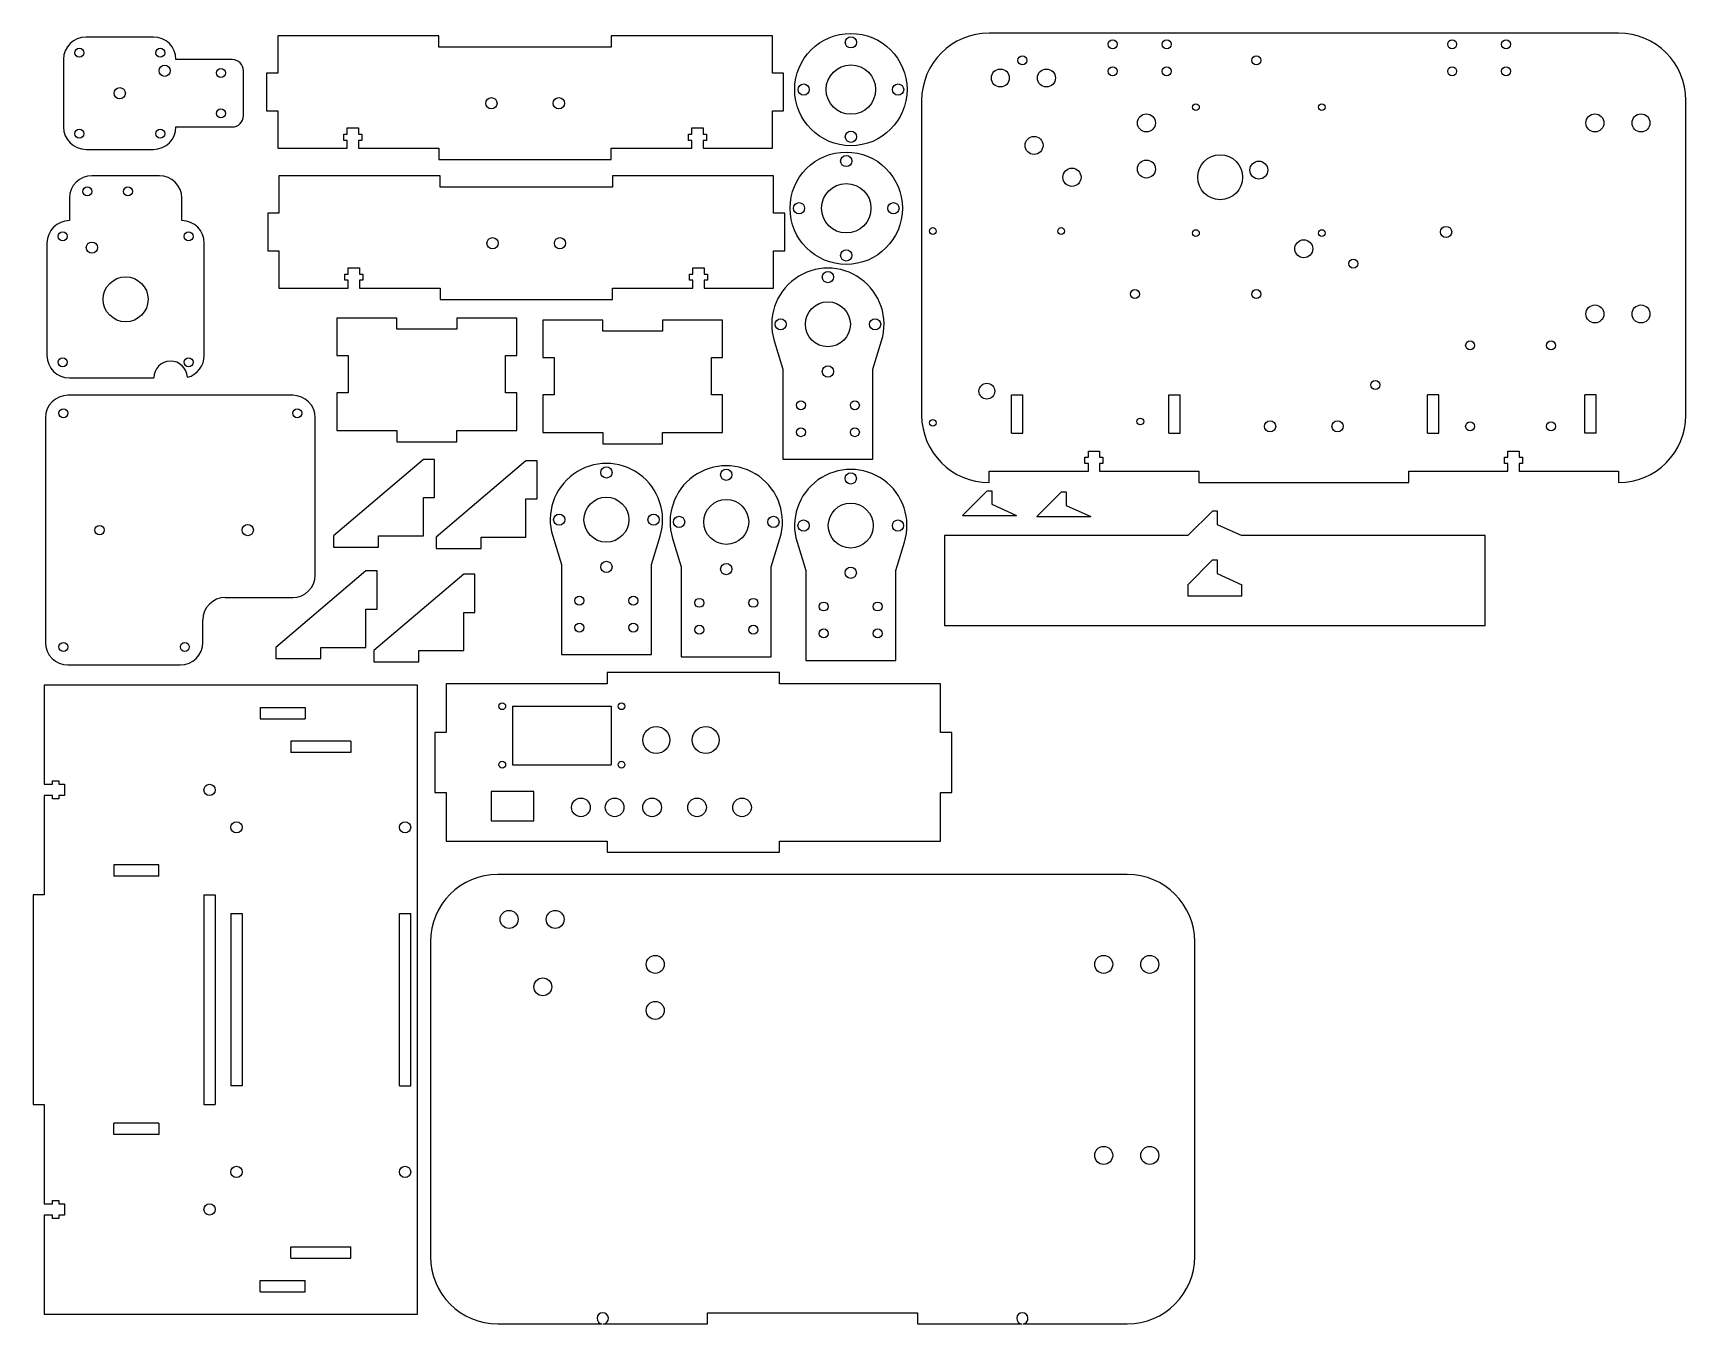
# Model space of a CAD drawing. Header units: millimetres. Extents: x 10 to 745, y 4 to 578.
import ezdxf

# ---------------------------------------------------------------- set-up
doc = ezdxf.new("R2010")
doc.units = ezdxf.units.MM

msp = doc.modelspace()

# ---------------------------------------------------------------- linework, layer by layer
at = {"color": 7, "linetype": 'Continuous'}
for p, q in [((63.5, 576.45), (33.5, 576.45)), ((190.49, 576.97), (118.83, 576.97)), ((118.83, 576.97), (118.83, 560.3)), ((190.49, 571.97), (190.49, 576.97)), ((338.83, 576.97), (267.16, 576.97)), ((267.16, 576.97), (267.16, 571.97)), ((338.83, 560.3), (338.83, 576.97)), ((715.23, 578.22), (435.23, 578.22)), ((23.5, 566.45), (23.5, 536.45)), ((98.5, 566.45), (73.5, 566.45)), ((267.16, 571.97), (190.49, 571.97)), ((103.5, 541.45), (103.5, 561.45)), ((118.83, 560.3), (113.83, 560.3)), ((113.83, 560.3), (113.83, 543.63)), ((343.83, 560.3), (338.83, 560.3)), ((343.83, 543.63), (343.83, 560.3)), ((405.23, 548.22), (405.23, 408.22)), ((745.23, 408.22), (745.23, 548.22)), ((113.83, 543.63), (118.83, 543.63)), ((118.83, 543.63), (118.83, 526.97)), ((338.83, 526.97), (338.83, 543.63)), ((338.83, 543.63), (343.83, 543.63)), ((73.5, 536.45), (98.5, 536.45)), ((148.16, 530.47), (148.16, 533.27)), ((148.16, 533.27), (149.66, 533.27)), ((149.66, 530.47), (148.16, 530.47)), ((149.66, 533.27), (149.66, 535.97)), ((149.66, 535.97), (154.66, 535.97)), ((149.66, 526.97), (149.66, 530.47)), ((154.66, 535.97), (154.66, 533.27)), ((154.66, 533.27), (156.16, 533.27)), ((156.16, 530.47), (154.66, 530.47)), ((154.66, 530.47), (154.66, 526.97)), ((156.16, 533.27), (156.16, 530.47)), ((301.49, 530.47), (301.49, 533.27)), ((301.49, 533.27), (302.99, 533.27)), ((302.99, 530.47), (301.49, 530.47)), ((302.99, 533.27), (302.99, 535.97)), ((302.99, 535.97), (307.99, 535.97)), ((302.99, 526.97), (302.99, 530.47)), ((307.99, 535.97), (307.99, 533.27)), ((307.99, 533.27), (309.49, 533.27)), ((309.49, 530.47), (307.99, 530.47)), ((307.99, 530.47), (307.99, 526.97)), ((309.49, 533.27), (309.49, 530.47)), ((33.5, 526.45), (63.5, 526.45)), ((118.83, 526.97), (149.66, 526.97)), ((154.66, 526.97), (190.49, 526.97)), ((190.49, 526.97), (190.49, 521.97)), ((267.16, 521.97), (267.16, 526.97)), ((267.16, 526.97), (302.99, 526.97)), ((307.99, 526.97), (338.83, 526.97)), ((66.12, 514.74), (36.12, 514.74)), ((190.49, 521.97), (267.16, 521.97)), ((191.01, 514.69), (119.34, 514.69)), ((119.34, 514.69), (119.34, 498.03)), ((191.01, 509.69), (191.01, 514.69)), ((267.67, 509.69), (191.01, 509.69)), ((339.34, 514.69), (267.67, 514.69)), ((267.67, 514.69), (267.67, 509.69)), ((339.34, 498.03), (339.34, 514.69)), ((26.12, 504.74), (26.12, 494.74)), ((76.12, 494.74), (76.12, 504.74)), ((119.34, 498.03), (114.34, 498.03)), ((114.34, 498.03), (114.34, 481.36)), ((344.34, 498.03), (339.34, 498.03)), ((344.34, 481.36), (344.34, 498.03)), ((16.12, 484.74), (16.12, 434.74)), ((86.12, 434.74), (86.12, 484.74)), ((114.34, 481.36), (119.34, 481.36)), ((119.34, 481.36), (119.34, 464.69)), ((339.34, 464.69), (339.34, 481.36)), ((339.34, 481.36), (344.34, 481.36)), ((148.67, 468.19), (148.67, 470.99)), ((148.67, 470.99), (150.17, 470.99)), ((150.17, 470.99), (150.17, 473.69)), ((150.17, 473.69), (155.17, 473.69)), ((155.17, 473.69), (155.17, 470.99)), ((155.17, 470.99), (156.67, 470.99)), ((156.67, 470.99), (156.67, 468.19)), ((302.01, 468.19), (302.01, 470.99)), ((302.01, 470.99), (303.51, 470.99)), ((303.51, 470.99), (303.51, 473.69)), ((303.51, 473.69), (308.51, 473.69)), ((308.51, 473.69), (308.51, 470.99)), ((308.51, 470.99), (310.01, 470.99)), ((310.01, 470.99), (310.01, 468.19)), ((119.34, 464.69), (150.17, 464.69)), ((150.17, 468.19), (148.67, 468.19)), ((150.17, 464.69), (150.17, 468.19)), ((156.67, 468.19), (155.17, 468.19)), ((155.17, 468.19), (155.17, 464.69)), ((155.17, 464.69), (191.01, 464.69)), ((191.01, 464.69), (191.01, 459.69)), ((267.67, 459.69), (267.67, 464.69)), ((267.67, 464.69), (303.51, 464.69)), ((303.51, 468.19), (302.01, 468.19)), ((303.51, 464.69), (303.51, 468.19)), ((310.01, 468.19), (308.51, 468.19)), ((308.51, 468.19), (308.51, 464.69)), ((308.51, 464.69), (339.34, 464.69)), ((191.01, 459.69), (267.67, 459.69)), ((171.75, 451.39), (145.08, 451.39)), ((145.08, 451.39), (145.08, 434.72)), ((171.75, 446.39), (171.75, 451.39)), ((198.41, 451.39), (198.41, 446.39)), ((225.08, 451.39), (198.41, 451.39)), ((225.08, 434.72), (225.08, 451.39)), ((263.36, 450.51), (236.69, 450.51)), ((236.69, 450.51), (236.69, 433.84)), ((263.36, 445.51), (263.36, 450.51)), ((290.02, 450.51), (290.02, 445.51)), ((316.69, 450.51), (290.02, 450.51)), ((316.69, 433.84), (316.69, 450.51)), ((198.41, 446.39), (171.75, 446.39)), ((290.02, 445.51), (263.36, 445.51)), ((339.62, 441.26), (343.51, 428.62)), ((383.51, 428.62), (387.4, 441.26)), ((145.08, 434.72), (150.08, 434.72)), ((150.08, 434.72), (150.08, 418.06)), ((220.08, 418.06), (220.08, 434.72)), ((220.08, 434.72), (225.08, 434.72)), ((236.69, 433.84), (241.69, 433.84)), ((241.69, 433.84), (241.69, 417.17)), ((311.69, 417.17), (311.69, 433.84)), ((311.69, 433.84), (316.69, 433.84)), ((343.51, 428.62), (343.51, 388.62)), ((383.51, 388.62), (383.51, 428.62)), ((26.12, 424.74), (63.62, 424.74)), ((125.46, 417.06), (25.46, 417.06)), ((150.08, 418.06), (145.08, 418.06)), ((145.08, 418.06), (145.08, 401.39)), ((225.08, 418.06), (220.08, 418.06)), ((225.08, 401.39), (225.08, 418.06)), ((241.69, 417.17), (236.69, 417.17)), ((236.69, 417.17), (236.69, 400.51)), ((316.69, 417.17), (311.69, 417.17)), ((316.69, 400.51), (316.69, 417.17)), ((445.23, 417.22), (450.23, 417.22)), ((445.23, 400.22), (445.23, 417.22)), ((450.23, 400.22), (450.23, 417.22)), ((515.23, 417.22), (520.23, 417.22)), ((515.23, 400.22), (515.23, 417.22)), ((520.23, 400.22), (520.23, 417.22)), ((635.23, 417.22), (630.23, 417.22)), ((630.23, 400.22), (630.23, 417.22)), ((635.23, 400.22), (635.23, 417.22)), ((705.23, 417.22), (700.23, 417.22)), ((700.23, 400.22), (700.23, 417.22)), ((705.23, 400.22), (705.23, 417.22)), ((15.46, 407.06), (15.46, 307.06)), ((135.46, 337.06), (135.46, 407.06)), ((145.08, 401.39), (171.75, 401.39)), ((171.75, 401.39), (171.75, 396.39)), ((198.41, 396.39), (198.41, 401.39)), ((198.41, 401.39), (225.08, 401.39)), ((236.69, 400.51), (263.36, 400.51)), ((263.36, 400.51), (263.36, 395.51)), ((290.02, 395.51), (290.02, 400.51)), ((290.02, 400.51), (316.69, 400.51)), ((445.23, 400.22), (450.23, 400.22)), ((515.23, 400.22), (520.23, 400.22)), ((630.23, 400.22), (635.23, 400.22)), ((705.23, 400.22), (700.23, 400.22)), ((171.75, 396.39), (198.41, 396.39)), ((263.36, 395.51), (290.02, 395.51)), ((479.39, 389.52), (479.39, 392.22)), ((479.39, 392.22), (484.39, 392.22)), ((484.39, 392.22), (484.39, 389.52)), ((666.06, 389.52), (666.06, 392.22)), ((666.06, 392.22), (671.06, 392.22)), ((671.06, 392.22), (671.06, 389.52)), ((183.58, 388.5), (143.58, 354.5)), ((188.58, 388.5), (183.58, 388.5)), ((188.58, 371.5), (188.58, 388.5)), ((229.21, 387.93), (189.21, 353.93)), ((234.21, 387.93), (229.21, 387.93)), ((234.21, 370.93), (234.21, 387.93)), ((343.51, 388.62), (383.51, 388.62)), ((435.23, 378.22), (435.23, 383.22)), ((435.23, 383.22), (479.39, 383.22)), ((477.89, 386.72), (477.89, 389.52)), ((477.89, 389.52), (479.39, 389.52)), ((479.39, 386.72), (477.89, 386.72)), ((479.39, 383.22), (479.39, 386.72)), ((484.39, 389.52), (485.89, 389.52)), ((485.89, 386.72), (484.39, 386.72)), ((484.39, 386.72), (484.39, 383.22)), ((484.39, 383.22), (528.56, 383.22)), ((485.89, 389.52), (485.89, 386.72)), ((528.56, 383.22), (528.56, 378.22)), ((621.89, 378.22), (621.89, 383.22)), ((621.89, 383.22), (666.06, 383.22)), ((664.56, 386.72), (664.56, 389.52)), ((664.56, 389.52), (666.06, 389.52)), ((666.06, 386.72), (664.56, 386.72)), ((666.06, 383.22), (666.06, 386.72)), ((671.06, 389.52), (672.56, 389.52)), ((672.56, 386.72), (671.06, 386.72)), ((671.06, 386.72), (671.06, 383.22)), ((671.06, 383.22), (715.23, 383.22)), ((672.56, 389.52), (672.56, 386.72)), ((715.23, 383.22), (715.23, 378.22)), ((528.56, 378.22), (621.89, 378.22)), ((183.58, 354.5), (183.58, 371.5)), ((183.58, 371.5), (188.58, 371.5)), ((229.21, 353.93), (229.21, 370.93)), ((229.21, 370.93), (234.21, 370.93)), ((434.43, 374.58), (423.43, 363.58)), ((434.43, 374.58), (436.43, 374.58)), ((436.43, 374.58), (436.43, 368.58)), ((436.43, 368.58), (447.43, 363.58)), ((467.48, 374.05), (456.48, 363.05)), ((467.48, 374.05), (469.48, 374.05)), ((469.48, 374.05), (469.48, 368.05)), ((469.48, 368.05), (480.48, 363.05)), ((423.43, 363.58), (447.43, 363.58)), ((456.48, 363.05), (480.48, 363.05)), ((534.69, 365.6), (523.69, 354.6)), ((534.69, 365.6), (536.69, 365.6)), ((536.69, 365.6), (536.69, 359.6)), ((143.58, 354.5), (143.58, 349.5)), ((163.58, 349.5), (163.58, 354.5)), ((163.58, 354.5), (183.58, 354.5)), ((189.21, 353.93), (189.21, 348.93)), ((209.21, 348.93), (209.21, 353.93)), ((209.21, 353.93), (229.21, 353.93)), ((241.1, 354.33), (244.99, 341.69)), ((284.99, 341.69), (288.88, 354.33)), ((294.43, 353.33), (298.32, 340.69)), ((338.32, 340.69), (342.21, 353.33)), ((415.44, 354.6), (415.44, 314.6)), ((523.69, 354.6), (415.44, 354.6)), ((536.69, 359.6), (547.69, 354.6)), ((655.94, 354.6), (547.69, 354.6)), ((655.94, 314.6), (655.94, 354.6)), ((143.58, 349.5), (163.58, 349.5)), ((189.21, 348.93), (209.21, 348.93)), ((349.79, 351.7), (353.69, 339.06)), ((393.69, 339.06), (397.58, 351.7)), ((157.97, 338.89), (117.97, 304.89)), ((162.97, 338.89), (157.97, 338.89)), ((162.97, 321.89), (162.97, 338.89)), ((244.99, 341.69), (244.99, 301.69)), ((284.99, 301.69), (284.99, 341.69)), ((298.32, 340.69), (298.32, 300.69)), ((338.32, 300.69), (338.32, 340.69)), ((353.69, 339.06), (353.69, 299.06)), ((393.69, 299.06), (393.69, 339.06)), ((534.67, 343.76), (523.67, 332.76)), ((534.67, 343.76), (536.67, 343.76)), ((536.67, 343.76), (536.67, 337.76)), ((201.52, 337.45), (161.52, 303.45)), ((206.52, 337.45), (201.52, 337.45)), ((206.52, 320.45), (206.52, 337.45)), ((523.67, 332.76), (523.67, 327.76)), ((536.67, 337.76), (547.67, 332.76)), ((547.67, 327.76), (547.67, 332.76)), ((95.46, 327.06), (125.46, 327.06)), ((523.67, 327.76), (547.67, 327.76)), ((85.46, 307.06), (85.46, 317.06)), ((157.97, 304.89), (157.97, 321.89)), ((157.97, 321.89), (162.97, 321.89)), ((201.52, 303.45), (201.52, 320.45)), ((201.52, 320.45), (206.52, 320.45)), ((415.44, 314.6), (655.94, 314.6)), ((117.97, 304.89), (117.97, 299.89)), ((137.97, 299.89), (137.97, 304.89)), ((137.97, 304.89), (157.97, 304.89)), ((161.52, 303.45), (161.52, 298.45)), ((181.52, 298.45), (181.52, 303.45)), ((181.52, 303.45), (201.52, 303.45)), ((244.99, 301.69), (284.99, 301.69)), ((25.46, 297.06), (75.46, 297.06)), ((117.97, 299.89), (137.97, 299.89)), ((161.52, 298.45), (181.52, 298.45)), ((298.32, 300.69), (338.32, 300.69)), ((353.69, 299.06), (393.69, 299.06)), ((180.94, 288.13), (14.94, 288.13)), ((14.94, 288.13), (14.94, 243.97)), ((180.94, 8.13), (180.94, 288.13)), ((265.32, 288.68), (193.66, 288.68)), ((193.66, 288.68), (193.66, 267.01)), ((341.99, 293.68), (265.32, 293.68)), ((265.32, 293.68), (265.32, 288.68)), ((341.99, 288.68), (341.99, 293.68)), ((413.66, 288.68), (341.99, 288.68)), ((413.66, 267.01), (413.66, 288.68)), ((110.94, 278.13), (110.94, 273.13)), ((110.94, 278.13), (130.94, 278.13)), ((110.94, 273.13), (130.94, 273.13)), ((130.94, 278.13), (130.94, 273.13)), ((223.18, 278.68), (223.18, 252.68)), ((223.18, 278.68), (267.18, 278.68)), ((267.18, 278.68), (267.18, 252.68)), ((193.66, 267.01), (188.66, 267.01)), ((188.66, 267.01), (188.66, 240.34)), ((418.66, 267.01), (413.66, 267.01)), ((418.66, 240.34), (418.66, 267.01)), ((151.28, 263.13), (124.61, 263.13)), ((124.61, 263.13), (124.61, 258.13)), ((151.28, 258.13), (124.61, 258.13)), ((151.28, 263.13), (151.28, 258.13)), ((223.18, 252.68), (267.18, 252.68)), ((14.94, 243.97), (18.64, 243.97)), ((18.64, 243.97), (18.64, 245.47)), ((18.64, 245.47), (21.44, 245.47)), ((21.44, 245.47), (21.44, 243.97)), ((21.44, 243.97), (23.94, 243.97)), ((23.94, 243.97), (23.94, 238.97)), ((18.64, 238.97), (14.94, 238.97)), ((14.94, 238.97), (14.94, 194.8)), ((18.64, 237.47), (18.64, 238.97)), ((21.44, 237.47), (18.64, 237.47)), ((23.94, 238.97), (21.44, 238.97)), ((21.44, 238.97), (21.44, 237.47)), ((188.66, 240.34), (193.66, 240.34)), ((193.66, 240.34), (193.66, 218.68)), ((232.66, 240.68), (213.66, 240.68)), ((213.66, 240.68), (213.66, 227.68)), ((232.66, 227.68), (232.66, 240.68)), ((413.66, 218.68), (413.66, 240.34)), ((413.66, 240.34), (418.66, 240.34)), ((213.66, 227.68), (232.66, 227.68)), ((193.66, 218.68), (265.32, 218.68)), ((265.32, 218.68), (265.32, 213.68)), ((265.32, 213.68), (341.99, 213.68)), ((341.99, 213.68), (341.99, 218.68)), ((341.99, 218.68), (413.66, 218.68)), ((45.94, 208.13), (45.94, 203.13)), ((65.94, 208.13), (45.94, 208.13)), ((65.94, 203.13), (65.94, 208.13)), ((65.94, 203.13), (45.94, 203.13)), ((496.71, 203.83), (216.71, 203.83)), ((14.94, 194.8), (9.94, 194.8)), ((9.94, 194.8), (9.94, 101.47)), ((85.94, 194.8), (90.94, 194.8)), ((85.94, 194.8), (85.94, 101.47)), ((90.94, 194.8), (90.94, 101.47)), ((97.94, 186.47), (102.94, 186.47)), ((97.94, 186.47), (97.94, 109.8)), ((102.94, 186.47), (102.94, 109.8)), ((172.94, 186.47), (177.94, 186.47)), ((172.94, 109.8), (172.94, 186.47)), ((177.94, 109.8), (177.94, 186.47)), ((186.71, 173.83), (186.71, 33.83)), ((526.71, 33.83), (526.71, 173.83)), ((102.94, 109.8), (97.94, 109.8)), ((172.94, 109.8), (177.94, 109.8)), ((9.94, 101.47), (14.94, 101.47)), ((14.94, 101.47), (14.94, 57.3)), ((85.94, 101.47), (90.94, 101.47)), ((45.94, 88.13), (45.94, 93.13)), ((65.94, 93.13), (45.94, 93.13)), ((65.94, 93.13), (65.94, 88.13)), ((65.94, 88.13), (45.94, 88.13)), ((14.94, 57.3), (18.64, 57.3)), ((18.64, 52.3), (14.94, 52.3)), ((14.94, 52.3), (14.94, 8.13)), ((18.64, 57.3), (18.64, 58.8)), ((18.64, 58.8), (21.44, 58.8)), ((18.64, 50.8), (18.64, 52.3)), ((21.44, 58.8), (21.44, 57.3)), ((21.44, 57.3), (23.94, 57.3)), ((23.94, 52.3), (21.44, 52.3)), ((21.44, 52.3), (21.44, 50.8)), ((23.94, 57.3), (23.94, 52.3)), ((21.44, 50.8), (18.64, 50.8)), ((124.61, 33.13), (124.61, 38.13)), ((124.61, 38.13), (151.28, 38.13)), ((151.28, 33.13), (151.28, 38.13)), ((124.61, 33.13), (151.28, 33.13)), ((110.94, 23.13), (130.94, 23.13)), ((110.94, 18.13), (110.94, 23.13)), ((130.94, 18.13), (130.94, 23.13)), ((110.94, 18.13), (130.94, 18.13)), ((14.94, 8.13), (180.94, 8.13)), ((310.04, 3.83), (310.04, 8.83)), ((310.04, 8.83), (403.37, 8.83)), ((403.37, 8.83), (403.37, 3.83)), ((216.71, 3.83), (263.15, 3.83)), ((263.6, 3.83), (310.04, 3.83)), ((403.37, 3.83), (449.82, 3.83)), ((450.26, 3.83), (496.71, 3.83))]:
    msp.add_line(p, q, dxfattribs=at)
for centre, radius in [((373.75, 553.07), 25), ((373.75, 574.07), 2.5), ((490.23, 573.22), 2), ((514.23, 573.22), 2), ((641.23, 573.22), 2), ((665.23, 573.22), 2), ((30.5, 569.45), 2), ((66.5, 569.45), 2), ((450.08, 566.06), 2), ((554.08, 566.06), 2), ((68.5, 561.45), 2.5), ((93.5, 560.45), 2), ((373.75, 553.07), 11), ((440.23, 558.22), 4), ((460.73, 558.22), 4), ((490.23, 561.22), 2), ((514.23, 561.22), 2), ((641.23, 561.22), 2), ((665.23, 561.22), 2), ((48.5, 551.45), 2.5), ((352.75, 553.07), 2.5), ((394.75, 553.07), 2.5), ((93.5, 542.45), 2), ((213.83, 546.97), 2.5), ((243.83, 546.97), 2.5), ((527.23, 545.22), 1.5), ((583.23, 545.22), 1.5), ((505.23, 538.22), 4), ((704.73, 538.22), 4), ((725.23, 538.22), 4), ((30.5, 533.45), 2), ((66.5, 533.45), 2), ((373.75, 532.07), 2.5), ((455.23, 528.22), 4), ((371.69, 500.27), 25), ((371.69, 521.27), 2.5), ((538.02, 514.06), 10), ((472.08, 514.06), 4.05), ((505.23, 517.72), 4), ((555.23, 517.22), 4), ((34.12, 507.74), 2), ((52.12, 507.74), 2), ((371.69, 500.27), 11), ((350.69, 500.27), 2.5), ((392.69, 500.27), 2.5), ((23.12, 487.74), 2), ((79.12, 487.74), 2), ((214.34, 484.69), 2.5), ((244.34, 484.69), 2.5), ((410.21, 490.13), 1.5), ((467.31, 490.13), 1.5), ((527.23, 489.22), 1.5), ((575.23, 482.22), 4), ((583.23, 489.22), 1.5), ((638.52, 489.71), 2.5), ((36.12, 482.74), 2.5), ((371.69, 479.27), 2.5), ((363.51, 469.62), 2.5), ((597.28, 475.63), 2), ((51.12, 459.74), 10), ((500.08, 462.06), 2), ((554.08, 462.06), 2), ((363.51, 448.62), 10), ((704.73, 453.22), 4), ((725.23, 453.22), 4), ((342.51, 448.62), 2.5), ((384.51, 448.62), 2.5), ((649.23, 439.22), 2), ((685.23, 439.22), 2), ((23.12, 431.74), 2), ((79.12, 431.74), 2), ((363.51, 427.62), 2.5), ((434.24, 418.87), 3.5), ((607.03, 421.62), 2), ((351.51, 412.62), 2), ((375.51, 412.62), 2), ((23.46, 409.06), 2), ((127.46, 409.06), 2), ((410.21, 404.78), 1.5), ((502.51, 405.38), 1.5), ((560.23, 403.22), 2.5), ((590.23, 403.22), 2.5), ((649.23, 403.22), 2), ((685.23, 403.22), 2), ((351.51, 400.62), 2), ((375.51, 400.62), 2), ((264.99, 382.69), 2.5), ((318.32, 381.69), 2.5), ((373.69, 380.06), 2.5), ((264.99, 361.69), 10), ((318.32, 360.69), 10), ((373.69, 359.06), 10), ((243.99, 361.69), 2.5), ((285.99, 361.69), 2.5), ((297.32, 360.69), 2.5), ((339.32, 360.69), 2.5), ((352.69, 359.06), 2.5), ((394.69, 359.06), 2.5), ((39.52, 357.06), 2.1), ((105.46, 357.06), 2.5), ((264.99, 340.69), 2.5), ((318.32, 339.69), 2.5), ((373.69, 338.06), 2.5), ((252.99, 325.69), 2), ((276.99, 325.69), 2), ((306.32, 324.69), 2), ((330.32, 324.69), 2), ((361.69, 323.06), 2), ((385.69, 323.06), 2), ((252.99, 313.69), 2), ((276.99, 313.69), 2), ((306.32, 312.69), 2), ((330.32, 312.69), 2), ((361.69, 311.06), 2), ((385.69, 311.06), 2), ((23.46, 305.06), 2), ((77.46, 305.06), 2), ((218.66, 278.68), 1.5), ((271.7, 278.68), 1.5), ((287.18, 263.68), 6), ((309.18, 263.68), 6), ((218.66, 252.68), 1.5), ((271.7, 252.68), 1.5), ((88.44, 241.47), 2.5), ((253.66, 233.68), 4.15), ((268.66, 233.68), 4.15), ((285.32, 233.68), 4.15), ((305.32, 233.68), 4.15), ((325.32, 233.68), 4.15), ((100.44, 224.8), 2.5), ((175.44, 224.8), 2.5), ((221.71, 183.83), 4), ((242.21, 183.83), 4), ((286.71, 163.83), 4), ((486.21, 163.83), 4), ((506.71, 163.83), 4), ((236.71, 153.83), 4), ((286.71, 143.33), 4), ((486.21, 78.83), 4), ((506.71, 78.83), 4), ((100.44, 71.47), 2.5), ((175.44, 71.47), 2.5), ((88.44, 54.8), 2.5)]:
    msp.add_circle(centre, radius, dxfattribs=at)
for centre, radius, start, end in [((33.5, 566.45), 10, 90, 180), ((63.5, 566.45), 10, 0, 90), ((435.23, 548.22), 30, 90, 180), ((715.23, 548.22), 30, 0, 90), ((98.5, 561.45), 5, 0, 90), ((98.5, 541.45), 5, 270, 0), ((33.5, 536.45), 10, 180, 270), ((63.5, 536.45), 10, 270, 0), ((36.12, 504.74), 10, 90, 180), ((66.12, 504.74), 10, 0, 90), ((26.12, 484.74), 10, 90, 180), ((76.12, 484.74), 10, 0, 90), ((363.51, 448.62), 25, 342.88557, 197.11443), ((26.12, 434.74), 10, 180, 270), ((76.12, 434.74), 10, 284.43815, 0), ((71.12, 424.74), 7.5, 2.41345, 180), ((25.46, 407.06), 10, 90, 180), ((125.46, 407.06), 10, 0, 90), ((435.23, 408.22), 30, 180, 270), ((715.23, 408.22), 30, 270, 0), ((264.99, 361.69), 25, 342.88557, 197.11443), ((318.32, 360.69), 25, 342.88557, 197.11443), ((373.69, 359.06), 25, 342.88557, 197.11443), ((125.46, 337.06), 10, 270, 0), ((95.46, 317.06), 10, 90, 180), ((25.46, 307.06), 10, 180, 270), ((75.46, 307.06), 10, 270, 0), ((216.71, 173.83), 30, 90, 180), ((496.71, 173.83), 30, 0, 90), ((216.71, 33.83), 30, 180, 270), ((496.71, 33.83), 30, 270, 0), ((263.37, 6.32), 2.5, 275.1264, 264.8736), ((450.04, 6.32), 2.5, 275.1264, 264.8736)]:
    msp.add_arc(centre, radius, start, end, dxfattribs=at)

doc.saveas('drawing.dxf')
